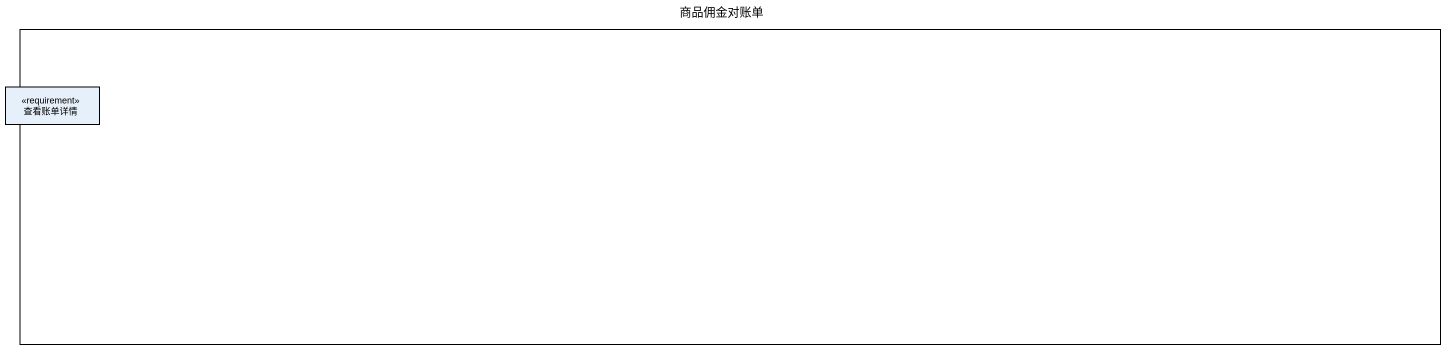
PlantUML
@startuml
title 商品佣金对账单
allowmixing
hide circle
hide empty members
rectangle " " as rectangle1
class 查看账单详情 <<requirement>>
@enduml
